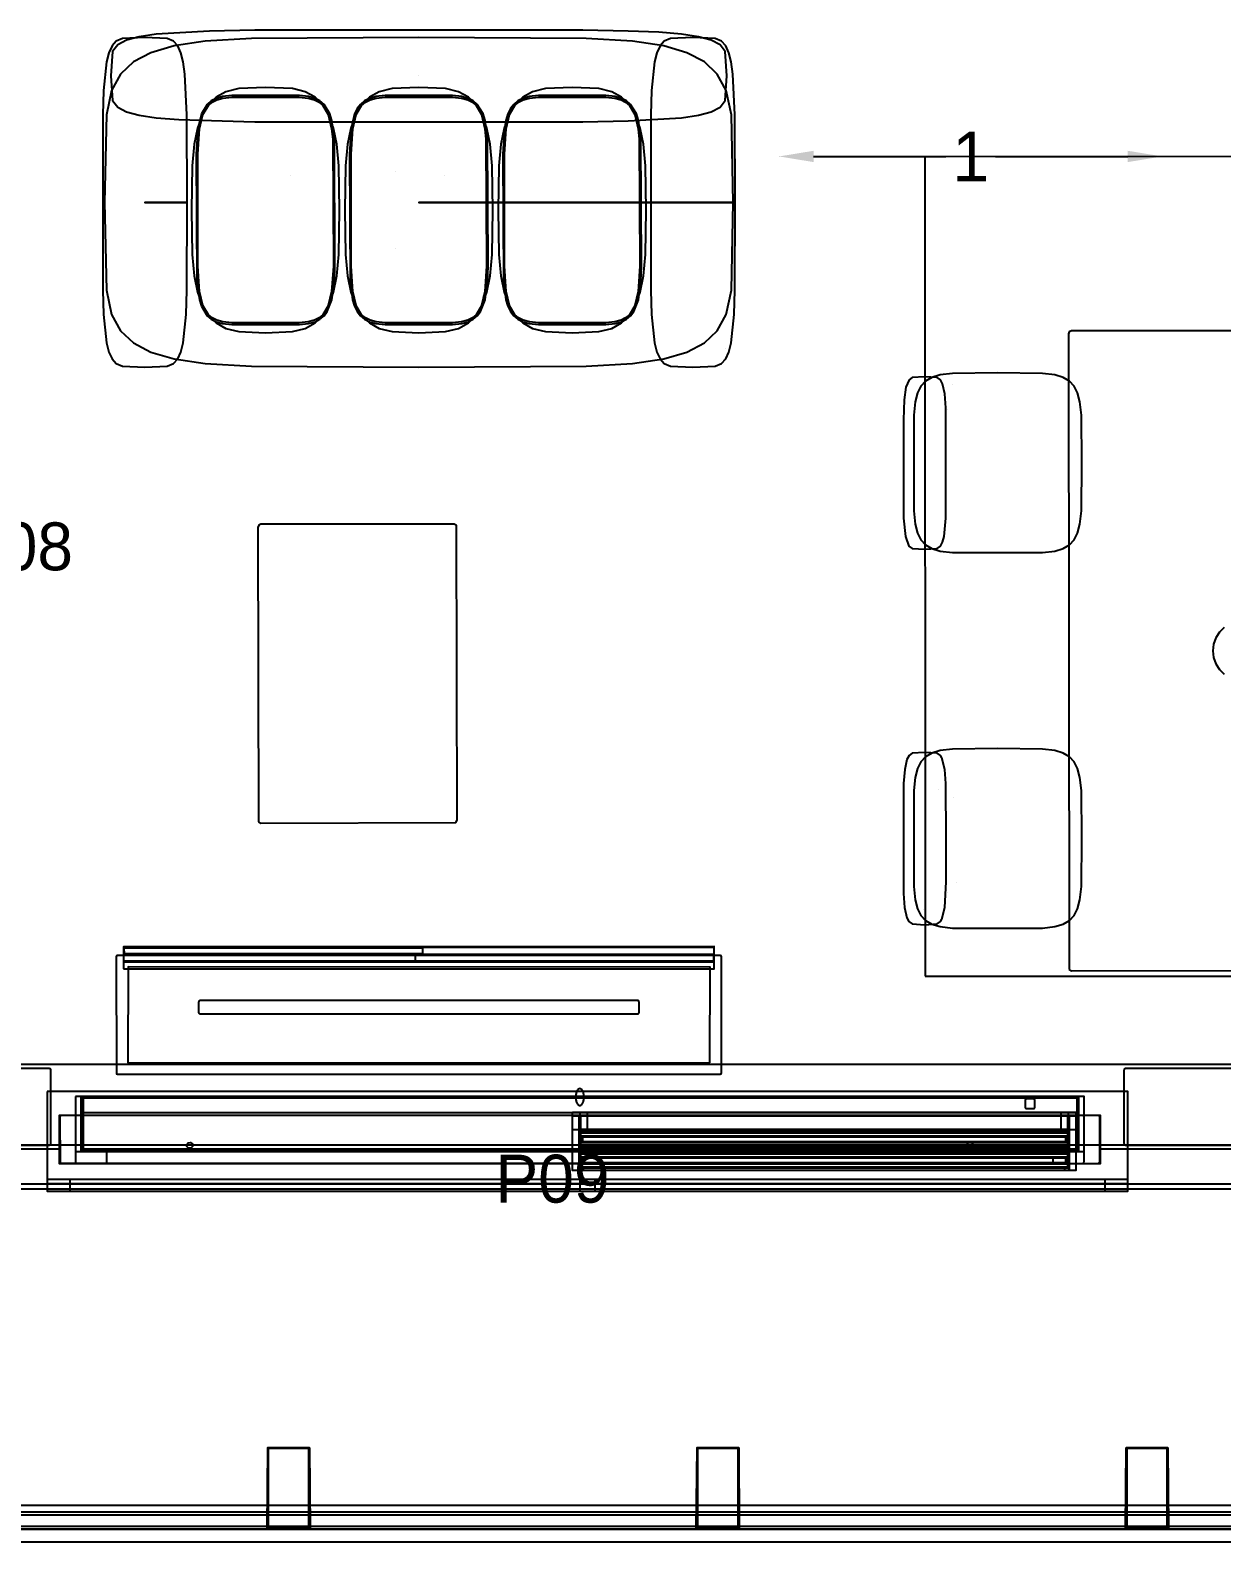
# Model space of a CAD drawing. Header units: metres. Extents: x 132.4 to 143.6, y -13.7 to 1.5.
# Drawn here: x 134.586 to 137.695, y -13.035 to -9.091 of the extents above; entities that cross this region are included whole.
import ezdxf

# ---------------------------------------------------------------- set-up
doc = ezdxf.new("R2010")
doc.units = ezdxf.units.M
for name, color, linetype in [('CORTE', 7, 'Continuous'), ('COTAS', 4, 'Continuous'), ('TEXTOS', 7, 'Continuous'), ('VISTA', 8, 'Continuous')]:
    doc.layers.add(name, color=color, linetype=linetype)
doc.dimstyles.get("Standard").update_dxf_attribs({"dimtxt": 2.5, "dimasz": 2.5, "dimexe": 1.25, "dimexo": 0.625, "dimtad": 1, "dimcen": 2.5, "dimazin": 3, "dimtfac": 1, "dimtmove": 0, "dimatfit": 3})

# ---------------------------------------------------------------- blocks, each defined once
blk = doc.blocks.new('_CLOSEDFILLED')
at = {"color": 0, "linetype": 'BYBLOCK'}
blk.add_solid([(-1, 0.164), (0, 0), (-1, -0.164)], dxfattribs=at)
blk = doc.blocks.new('*D18')
for p, q in [((136.54, -9.42), (136.54, -9.42)), ((136.63, -9.42), (136.975, -9.42)), ((137.105, -9.42), (137.45, -9.42)), ((137.54, -9.42), (137.54, -9.42))]:
    blk.add_line(p, q)
at = {"layer": 'Defpoints'}
for p in [(136.54, -9.42), (136.54, -9.42), (137.54, -9.42)]:
    blk.add_point(p, dxfattribs=at)
at = {"layer": 'COTAS', "xscale": 0.09, "yscale": 0.09, "rotation": 180}
blk.add_blockref('_CLOSEDFILLED', (136.54, -9.42), dxfattribs=at)
at = {"layer": 'COTAS', "xscale": 0.09, "yscale": 0.09}
blk.add_blockref('_CLOSEDFILLED', (137.54, -9.42), dxfattribs=at)
at = {"layer": 'COTAS', "insert": (137.04, -9.42), "char_height": 0.13, "attachment_point": 5}
blk.add_mtext('1', dxfattribs=at)

msp = doc.modelspace()

# ---------------------------------------------------------------- linework, layer by layer
at = {"layer": 'CORTE'}
for points in [[(134.3793, -12), (134.6355, -12), (134.637, -11.9995), (134.6381, -11.9992), (134.6384, -11.9989), (134.6387, -11.9987), (134.6389, -11.9984), (134.6392, -11.9981), (134.6395, -11.997), (134.64, -11.9955), (134.64, -11.918), (134.64, -11.8045), (134.6397, -11.8034), (134.6392, -11.8019), (134.639, -11.8017), (134.6387, -11.8013), (134.6384, -11.8011), (134.6381, -11.8008), (134.637, -11.8005), (134.6355, -11.8), (134.3793, -11.8)], [(137.7955, -11.8), (137.653, -11.8), (137.4445, -11.8), (137.4434, -11.8003), (137.4419, -11.8008), (137.4417, -11.801), (137.4413, -11.8013), (137.441, -11.8017), (137.441, -11.8017), (137.4408, -11.8019), (137.4403, -11.8034), (137.44, -11.8045), (137.44, -11.918), (137.44, -11.9955), (137.4405, -11.997), (137.4408, -11.9981), (137.4411, -11.9984), (137.4413, -11.9987), (137.4417, -11.999), (137.4419, -11.9992), (137.4434, -11.9997), (137.4445, -12), (137.653, -12), (137.7955, -12)]]:
    msp.add_lwpolyline(points, dxfattribs=at)
at = {"layer": 'VISTA'}
for points in [[(134.7912, -9.9307), (134.7993, -9.9483), (134.8102, -9.9605), (134.8264, -9.9676), (134.885, -9.97), (134.9436, -9.9676), (134.9598, -9.9605), (134.9707, -9.9483), (134.9788, -9.9307), (134.9849, -9.9068), (134.9926, -9.8322), (134.9944, -9.769), (134.995, -9.54), (134.885, -9.54), (134.995, -9.54), (134.9944, -9.311), (134.9895, -9.205), (134.9849, -9.1732), (134.9788, -9.1493), (134.9707, -9.1317), (134.9598, -9.1195), (134.9436, -9.1124), (134.885, -9.11), (134.8264, -9.1124), (134.8102, -9.1195), (134.7993, -9.1317), (134.7912, -9.1493), (134.7851, -9.1732), (134.7774, -9.2478), (134.7756, -9.311), (134.775, -9.54), (134.7756, -9.769), (134.7774, -9.8322), (134.7851, -9.9068), (134.7912, -9.9307)], [(134.9006, -9.9307), (134.9611, -9.9483), (135.0427, -9.9605), (135.1634, -9.9676), (135.6, -9.97), (136.0366, -9.9676), (136.1573, -9.9605), (136.2389, -9.9483), (136.2994, -9.9307), (136.345, -9.9068), (136.3786, -9.875), (136.4018, -9.8322), (136.4155, -9.769), (136.42, -9.54), (135.6, -9.54), (136.42, -9.54), (136.4155, -9.311), (136.4018, -9.2478), (136.3786, -9.205), (136.345, -9.1732), (136.2994, -9.1493), (136.2389, -9.1317), (136.1573, -9.1195), (136.0366, -9.1124), (135.6, -9.11), (135.1634, -9.1124), (135.0427, -9.1195), (134.9611, -9.1317), (134.9006, -9.1493), (134.855, -9.1732), (134.8214, -9.205), (134.7982, -9.2478), (134.7845, -9.311), (134.78, -9.54), (134.7845, -9.769), (134.7982, -9.8322), (134.8214, -9.875), (134.855, -9.9068), (134.9006, -9.9307)], [(134.9146, -9.319), (134.9739, -9.3239), (135.1721, -9.3293), (136.0279, -9.3293), (136.1461, -9.3273), (136.2854, -9.319), (136.3301, -9.3123), (136.363, -9.3035), (136.3858, -9.2916), (136.3992, -9.2739), (136.4036, -9.21), (136.3992, -9.1461), (136.3858, -9.1284), (136.363, -9.1165), (136.3301, -9.1077), (136.2854, -9.101), (136.2261, -9.0961), (136.1461, -9.0927), (136.0279, -9.0907), (135.1721, -9.0907), (135.0539, -9.0927), (134.9146, -9.101), (134.8699, -9.1077), (134.837, -9.1165), (134.8142, -9.1284), (134.8008, -9.1461), (134.7964, -9.21), (134.8008, -9.2739), (134.8142, -9.2916), (134.837, -9.3035), (134.8699, -9.3123), (134.9146, -9.319)], [(136.2212, -9.9307), (136.2293, -9.9483), (136.2402, -9.9605), (136.2564, -9.9676), (136.315, -9.97), (136.3736, -9.9676), (136.3898, -9.9605), (136.4007, -9.9483), (136.4088, -9.9307), (136.4149, -9.9068), (136.4226, -9.8322), (136.4244, -9.769), (136.425, -9.54), (136.315, -9.54), (136.425, -9.54), (136.4244, -9.311), (136.4194, -9.205), (136.4149, -9.1732), (136.4088, -9.1493), (136.4007, -9.1317), (136.3898, -9.1195), (136.3736, -9.1124), (136.315, -9.11), (136.2564, -9.1124), (136.2402, -9.1195), (136.2293, -9.1317), (136.2212, -9.1493), (136.2151, -9.1732), (136.2074, -9.2478), (136.2056, -9.311), (136.205, -9.54), (136.2056, -9.769), (136.2074, -9.8322), (136.2151, -9.9068), (136.2212, -9.9307)], [(135.6, -9.21), (135.6, -9.21), (135.6, -9.21), (135.6, -9.21)], [(135.0506, -9.8342), (135.0709, -9.8544), (135.0964, -9.8687), (135.1301, -9.8772), (135.2, -9.88), (135.2699, -9.8772), (135.3036, -9.8687), (135.3291, -9.8544), (135.3494, -9.8342), (135.3654, -9.8076), (135.3776, -9.7741), (135.3862, -9.7317), (135.3913, -9.6759), (135.393, -9.56), (135.3913, -9.4441), (135.3862, -9.3882), (135.3776, -9.3459), (135.3654, -9.3124), (135.3494, -9.2858), (135.3291, -9.2656), (135.3036, -9.2513), (135.2699, -9.2428), (135.2, -9.24), (135.1301, -9.2428), (135.0964, -9.2513), (135.0709, -9.2656), (135.0506, -9.2858), (135.0346, -9.3124), (135.0224, -9.3459), (135.0138, -9.3882), (135.0087, -9.4441), (135.007, -9.56), (135.0087, -9.6759), (135.0138, -9.7317), (135.0224, -9.7741), (135.0346, -9.8076), (135.0506, -9.8342)], [(135.0205, -9.7456), (135.0272, -9.794), (135.0324, -9.8109), (135.0475, -9.8359), (135.058, -9.8448), (135.071, -9.8515), (135.0878, -9.8562), (135.1119, -9.8589), (135.2881, -9.8589), (135.3122, -9.8562), (135.329, -9.8515), (135.342, -9.8448), (135.3525, -9.8359), (135.3609, -9.8247), (135.3728, -9.794), (135.3795, -9.7456), (135.3811, -9.7059), (135.3795, -9.3744), (135.3728, -9.326), (135.3676, -9.3091), (135.3525, -9.2841), (135.342, -9.2752), (135.329, -9.2685), (135.3122, -9.2638), (135.2881, -9.2611), (135.1119, -9.2611), (135.0878, -9.2638), (135.071, -9.2685), (135.058, -9.2752), (135.0475, -9.2841), (135.0324, -9.3091), (135.0232, -9.3471), (135.0188, -9.414), (135.0205, -9.7456)], [(135.0886, -9.8518), (135.0725, -9.8474), (135.0604, -9.8412), (135.0507, -9.8329), (135.0365, -9.8093), (135.0276, -9.7723), (135.0232, -9.7059), (135.0232, -9.4141), (135.0276, -9.3477), (135.0365, -9.3107), (135.0507, -9.2871), (135.0604, -9.2788), (135.0725, -9.2726), (135.0886, -9.2682), (135.1121, -9.2655), (135.2879, -9.2655), (135.3114, -9.2682), (135.3275, -9.2726), (135.3396, -9.2788), (135.3493, -9.2871), (135.3635, -9.3107), (135.3724, -9.3477), (135.3751, -9.3747), (135.3768, -9.7059), (135.3724, -9.7723), (135.3635, -9.8093), (135.3493, -9.8329), (135.3396, -9.8412), (135.3275, -9.8474), (135.3114, -9.8518), (135.2879, -9.8545), (135.1121, -9.8545), (135.0886, -9.8518)], [(135.4506, -9.8342), (135.4709, -9.8544), (135.4964, -9.8687), (135.5301, -9.8772), (135.6, -9.88), (135.6699, -9.8772), (135.7036, -9.8687), (135.7291, -9.8544), (135.7494, -9.8342), (135.7654, -9.8076), (135.7776, -9.7741), (135.7862, -9.7317), (135.7913, -9.6759), (135.793, -9.56), (135.7913, -9.4441), (135.7862, -9.3882), (135.7776, -9.3459), (135.7654, -9.3124), (135.7494, -9.2858), (135.7291, -9.2656), (135.7036, -9.2513), (135.6699, -9.2428), (135.6, -9.24), (135.5301, -9.2428), (135.4964, -9.2513), (135.4709, -9.2656), (135.4506, -9.2858), (135.4346, -9.3124), (135.4224, -9.3459), (135.4138, -9.3882), (135.4087, -9.4441), (135.407, -9.56), (135.4087, -9.6759), (135.4138, -9.7317), (135.4224, -9.7741), (135.4346, -9.8076), (135.4506, -9.8342)], [(135.4205, -9.7456), (135.4272, -9.794), (135.4324, -9.8109), (135.4391, -9.8247), (135.4475, -9.8359), (135.458, -9.8448), (135.471, -9.8515), (135.4878, -9.8562), (135.5119, -9.8589), (135.6881, -9.8589), (135.7122, -9.8562), (135.729, -9.8515), (135.742, -9.8448), (135.7525, -9.8359), (135.7609, -9.8247), (135.7728, -9.794), (135.7795, -9.7456), (135.7812, -9.7059), (135.7795, -9.3744), (135.7728, -9.326), (135.7676, -9.3091), (135.7525, -9.2841), (135.742, -9.2752), (135.729, -9.2685), (135.7122, -9.2638), (135.6881, -9.2611), (135.5119, -9.2611), (135.4878, -9.2638), (135.471, -9.2685), (135.458, -9.2752), (135.4475, -9.2841), (135.4391, -9.2953), (135.4324, -9.3091), (135.4232, -9.3471), (135.4188, -9.414), (135.4205, -9.7456)], [(135.4886, -9.8518), (135.4725, -9.8474), (135.4604, -9.8412), (135.4507, -9.8329), (135.4365, -9.8093), (135.4276, -9.7723), (135.4232, -9.7059), (135.4232, -9.4141), (135.4276, -9.3477), (135.4365, -9.3107), (135.4507, -9.2871), (135.4604, -9.2788), (135.4725, -9.2726), (135.4886, -9.2682), (135.5121, -9.2655), (135.6879, -9.2655), (135.7114, -9.2682), (135.7275, -9.2726), (135.7396, -9.2788), (135.7493, -9.2871), (135.7635, -9.3107), (135.7724, -9.3477), (135.7751, -9.3747), (135.7768, -9.7059), (135.7724, -9.7723), (135.7635, -9.8093), (135.7493, -9.8329), (135.7396, -9.8412), (135.7275, -9.8474), (135.7114, -9.8518), (135.6879, -9.8545), (135.5121, -9.8545), (135.4886, -9.8518)], [(135.8506, -9.8342), (135.8709, -9.8544), (135.8964, -9.8687), (135.9301, -9.8772), (136, -9.88), (136.0699, -9.8772), (136.1036, -9.8687), (136.1291, -9.8544), (136.1494, -9.8342), (136.1654, -9.8076), (136.1776, -9.7741), (136.1862, -9.7317), (136.1913, -9.6759), (136.193, -9.56), (136.1913, -9.4441), (136.1862, -9.3882), (136.1776, -9.3459), (136.1654, -9.3124), (136.1494, -9.2858), (136.1291, -9.2656), (136.1036, -9.2513), (136.0699, -9.2428), (136, -9.24), (135.9301, -9.2428), (135.8964, -9.2513), (135.8709, -9.2656), (135.8506, -9.2858), (135.8346, -9.3124), (135.8224, -9.3459), (135.8138, -9.3882), (135.8087, -9.4441), (135.807, -9.56), (135.8087, -9.6759), (135.8138, -9.7317), (135.8224, -9.7741), (135.8346, -9.8076), (135.8506, -9.8342)], [(135.8205, -9.7456), (135.8272, -9.794), (135.8324, -9.8109), (135.8391, -9.8247), (135.8475, -9.8359), (135.858, -9.8448), (135.871, -9.8515), (135.8878, -9.8562), (135.9119, -9.8589), (136.0881, -9.8589), (136.1122, -9.8562), (136.129, -9.8515), (136.142, -9.8448), (136.1525, -9.8359), (136.1609, -9.8247), (136.1728, -9.794), (136.1795, -9.7456), (136.1812, -9.7059), (136.1795, -9.3744), (136.1728, -9.326), (136.1676, -9.3091), (136.1525, -9.2841), (136.142, -9.2752), (136.129, -9.2685), (136.1122, -9.2638), (136.0881, -9.2611), (135.9119, -9.2611), (135.8878, -9.2638), (135.871, -9.2685), (135.858, -9.2752), (135.8475, -9.2841), (135.8391, -9.2953), (135.8324, -9.3091), (135.8272, -9.326), (135.8232, -9.3471), (135.8188, -9.414), (135.8205, -9.7456)], [(135.8886, -9.8518), (135.8725, -9.8474), (135.8604, -9.8412), (135.8507, -9.8329), (135.8365, -9.8093), (135.8276, -9.7723), (135.8232, -9.7059), (135.8232, -9.4141), (135.8276, -9.3477), (135.8365, -9.3107), (135.8507, -9.2871), (135.8604, -9.2788), (135.8725, -9.2726), (135.8886, -9.2682), (135.9121, -9.2655), (136.0879, -9.2655), (136.1114, -9.2682), (136.1275, -9.2726), (136.1396, -9.2788), (136.1493, -9.2871), (136.1635, -9.3107), (136.1724, -9.3477), (136.1751, -9.3747), (136.1768, -9.7059), (136.1724, -9.7723), (136.1635, -9.8093), (136.1493, -9.8329), (136.1396, -9.8412), (136.1275, -9.8474), (136.1114, -9.8518), (136.0879, -9.8545), (135.9121, -9.8545), (135.8886, -9.8518)], [(135.0464, -9.292), (135.0464, -9.292), (135.0464, -9.292), (135.0464, -9.292)], [(135.4363, -9.3024), (135.4363, -9.3024), (135.4363, -9.3024), (135.4363, -9.3024)], [(135.4464, -9.292), (135.4464, -9.292), (135.4464, -9.292), (135.4464, -9.292)], [(135.8363, -9.3024), (135.8363, -9.3024), (135.8363, -9.3024), (135.8363, -9.3024)], [(135.8258, -9.3366), (135.8258, -9.3366), (135.8258, -9.3366), (135.8258, -9.3366)], [(136.9212, -11.5595), (139.3795, -11.5588), (139.3788, -9.4205), (136.9205, -9.4212), (136.9212, -11.5595)], [(135.5393, -9.4593), (135.5393, -9.4593), (135.5393, -9.4593), (135.5393, -9.4593)], [(135.2662, -9.4709), (135.2662, -9.4709), (135.2662, -9.4709), (135.2662, -9.4709)], [(135.6662, -9.4709), (135.6662, -9.4709), (135.6662, -9.4709), (135.6662, -9.4709)], [(136.315, -9.54), (136.315, -9.54), (136.315, -9.54), (136.315, -9.54)], [(135.5393, -9.6607), (135.5393, -9.6607), (135.5393, -9.6607), (135.5393, -9.6607)], [(135.7648, -9.7819), (135.7648, -9.7819), (135.7648, -9.7819), (135.7648, -9.7819)], [(135.4363, -9.8176), (135.4363, -9.8176), (135.4363, -9.8176), (135.4363, -9.8176)], [(135.8311, -9.7874), (135.8311, -9.7874), (135.8311, -9.7874), (135.8311, -9.7874)], [(135.8363, -9.8176), (135.8363, -9.8176), (135.8363, -9.8176), (135.8363, -9.8176)], [(135.3146, -9.857), (135.3146, -9.857), (135.3146, -9.857), (135.3146, -9.857)], [(135.8451, -9.829), (135.8451, -9.829), (135.8451, -9.829), (135.8451, -9.829)], [(136.1146, -9.857), (136.1146, -9.857), (136.1146, -9.857), (136.1146, -9.857)], [(137.2965, -11.5416), (137.303, -11.545), (138.2016, -11.5435), (138.205, -11.537), (138.2035, -9.8784), (138.197, -9.875), (137.303, -9.875), (137.2973, -9.8773), (137.295, -9.883), (137.2965, -11.5416)], [(136.4005, -9.9207), (136.4005, -9.9207), (136.4005, -9.9207), (136.4005, -9.9207)], [(136.3945, -9.9506), (136.3945, -9.9506), (136.3945, -9.9506), (136.3945, -9.9506)], [(136.8696, -10.4121), (136.8785, -10.4368), (136.8876, -10.4429), (136.9202, -10.445), (136.9525, -10.4429), (136.961, -10.4368), (136.9667, -10.4265), (136.9707, -10.4121), (136.9748, -10.3637), (136.9748, -10.0763), (136.9726, -10.0397), (136.9667, -10.0135), (136.9615, -10.0032), (136.9525, -9.9971), (136.9198, -9.995), (136.8875, -9.9971), (136.879, -10.0032), (136.8704, -10.0224), (136.8663, -10.0553), (136.8644, -10.1074), (136.865, -10.3637), (136.8696, -10.4121)], [(136.9224, -10.4335), (136.9386, -10.4431), (136.9605, -10.4498), (136.9929, -10.4537), (137.2271, -10.4537), (137.2595, -10.4498), (137.2814, -10.4431), (137.2976, -10.4335), (137.3099, -10.4204), (137.3189, -10.4031), (137.3251, -10.3797), (137.3288, -10.3451), (137.33, -10.22), (137.3288, -10.0949), (137.3251, -10.0603), (137.3189, -10.0369), (137.3099, -10.0196), (137.2976, -10.0065), (137.2814, -9.9969), (137.2595, -9.9902), (137.2271, -9.9863), (137.11, -9.985), (136.9929, -9.9863), (136.9605, -9.9902), (136.9386, -9.9969), (136.9224, -10.0065), (136.9101, -10.0196), (136.9011, -10.0369), (136.8949, -10.0603), (136.8912, -10.0949), (136.8912, -10.3451), (136.8949, -10.3797), (136.9011, -10.4031), (136.9101, -10.4204), (136.9224, -10.4335)], [(136.9926, -10.0159), (136.9926, -10.0159), (136.9926, -10.0159), (136.9926, -10.0159)], [(136.9786, -10.0797), (136.9786, -10.0797), (136.9786, -10.0797), (136.9786, -10.0797)], [(135.1815, -11.1566), (135.188, -11.16), (135.6966, -11.1585), (135.7, -11.152), (135.6985, -10.3834), (135.692, -10.38), (135.188, -10.38), (135.1823, -10.3823), (135.18, -10.388), (135.1815, -11.1566)], [(137.2431, -10.4513), (137.2431, -10.4513), (137.2431, -10.4513), (137.2431, -10.4513)], [(136.9224, -11.4135), (136.9386, -11.4231), (136.9605, -11.4298), (136.9929, -11.4337), (137.2271, -11.4337), (137.2595, -11.4298), (137.2814, -11.4231), (137.2976, -11.4135), (137.3099, -11.4004), (137.3189, -11.3831), (137.3251, -11.3597), (137.3288, -11.3251), (137.33, -11.2), (137.3288, -11.0749), (137.3251, -11.0403), (137.3189, -11.0169), (137.3099, -10.9996), (137.2976, -10.9865), (137.2814, -10.9769), (137.2595, -10.9702), (137.2271, -10.9663), (137.11, -10.965), (136.9929, -10.9663), (136.9605, -10.9702), (136.9386, -10.9769), (136.9224, -10.9865), (136.9101, -10.9996), (136.9011, -11.0169), (136.8949, -11.0403), (136.8912, -11.0749), (136.8912, -11.3251), (136.8949, -11.3597), (136.9011, -11.3831), (136.9101, -11.4004), (136.9224, -11.4135)], [(136.865, -11.3437), (136.8676, -11.3803), (136.8732, -11.4065), (136.8785, -11.4168), (136.8876, -11.4229), (136.9202, -11.425), (136.9525, -11.4229), (136.961, -11.4168), (136.9649, -11.4105), (136.9725, -11.3803), (136.9757, -11.3126), (136.9758, -11.2), (136.9748, -11.0563), (136.9726, -11.0197), (136.9649, -10.9895), (136.9615, -10.9832), (136.9525, -10.9771), (136.9198, -10.975), (136.8875, -10.9771), (136.879, -10.9832), (136.8731, -10.9935), (136.8677, -11.0197), (136.865, -11.0563), (136.865, -11.3437)], [(136.9568, -11.0724), (136.9568, -11.0724), (136.9568, -11.0724), (136.9568, -11.0724)], [(136.9963, -11.0933), (136.9963, -11.0933), (136.9963, -11.0933), (136.9963, -11.0933)], [(137.0022, -11.3151), (137.0022, -11.3151), (137.0022, -11.3151), (137.0022, -11.3151)], [(136.9786, -11.3403), (136.9786, -11.3403), (136.9786, -11.3403), (136.9786, -11.3403)], [(136.9178, -11.3858), (136.9178, -11.3858), (136.9178, -11.3858), (136.9178, -11.3858)], [(137.2431, -11.4313), (137.2431, -11.4313), (137.2431, -11.4313), (137.2431, -11.4313)], [(134.8135, -11.815), (136.3865, -11.815), (136.389, -11.814), (136.39, -11.8115), (136.39, -11.5085), (136.389, -11.506), (136.3865, -11.505), (134.8135, -11.505), (134.811, -11.506), (134.81, -11.5085), (134.8106, -11.8135), (134.8135, -11.815)], [(134.8113, -11.5063), (134.8117, -11.506), (134.8117, -11.5067), (134.8113, -11.5063)], [(134.8292, -11.484), (136.3709, -11.4838), (136.3708, -11.482), (134.8292, -11.4821), (134.8292, -11.484)], [(134.8292, -11.484), (136.3709, -11.4838), (136.3708, -11.482), (134.8292, -11.4821), (134.8292, -11.484)], [(134.8292, -11.504), (136.3709, -11.5038), (136.3708, -11.502), (134.8292, -11.5021), (134.8292, -11.504)], [(134.8292, -11.504), (136.3709, -11.5038), (136.3708, -11.502), (134.8292, -11.5021), (134.8292, -11.504)], [(134.8294, -11.54), (136.371, -11.5396), (136.3706, -11.482), (134.8294, -11.4824), (134.8294, -11.54)], [(134.8294, -11.54), (136.371, -11.5396), (136.3706, -11.482), (134.8294, -11.4824), (134.8294, -11.54)], [(135.608, -11.5), (135.61, -11.498), (135.61, -11.488), (135.608, -11.486), (134.832, -11.486), (134.83, -11.488), (134.8306, -11.4994), (135.608, -11.5)], [(136.368, -11.519), (136.37, -11.517), (136.37, -11.507), (136.368, -11.505), (135.592, -11.505), (135.59, -11.507), (135.5906, -11.5184), (136.368, -11.519)], [(136.389, -11.5067), (136.3883, -11.5067), (136.3883, -11.506), (136.389, -11.5067)], [(134.8292, -11.522), (136.3709, -11.5218), (136.3708, -11.52), (134.8292, -11.5201), (134.8292, -11.522)], [(134.8292, -11.522), (136.3709, -11.5218), (136.3708, -11.52), (134.8292, -11.5201), (134.8292, -11.522)], [(136.359, -11.785), (136.36, -11.536), (134.841, -11.535), (134.8403, -11.7847), (136.359, -11.785)], [(135.0262, -11.624), (135.0258, -11.6244), (135.0256, -11.6251), (135.025, -11.627), (135.025, -11.6343), (135.025, -11.653), (135.0252, -11.6537), (135.0258, -11.6556), (135.026, -11.6558), (135.0263, -11.6562), (135.0265, -11.6563), (135.0269, -11.6567), (135.0276, -11.6569), (135.0295, -11.6575), (135.3508, -11.6575), (136.1705, -11.6575), (136.1712, -11.6573), (136.1731, -11.6567), (136.1733, -11.6565), (136.1737, -11.6562), (136.174, -11.6558), (136.1742, -11.6556), (136.1748, -11.6537), (136.175, -11.653), (136.175, -11.6343), (136.175, -11.627), (136.1744, -11.6251), (136.1742, -11.6244), (136.1738, -11.624), (136.1737, -11.6238), (136.1733, -11.6235), (136.1731, -11.6233), (136.1712, -11.6227), (136.1705, -11.6225), (135.3508, -11.6225), (135.0295, -11.6225), (135.0276, -11.6231), (135.0269, -11.6233), (135.0265, -11.6237), (135.0263, -11.6238), (135.0262, -11.624)], [(134.8117, -11.8133), (134.8117, -11.814), (134.811, -11.8133), (134.8117, -11.8133)], [(136.3887, -11.8137), (136.3883, -11.814), (136.3883, -11.8133), (136.3887, -11.8137)], [(134.63, -11.86), (134.63, -12.1), (137.45, -12.1), (137.45, -11.86), (134.63, -11.86)], [(136.031, -11.8745), (136.0308, -11.8718), (136.0307, -11.8696), (136.0303, -11.8671), (136.0299, -11.865), (136.0292, -11.8627), (136.0286, -11.8608), (136.0276, -11.8589), (136.0269, -11.8573), (136.0257, -11.8559), (136.0248, -11.8547), (136.0235, -11.8538), (136.0224, -11.8531), (136.0211, -11.8527), (136.02, -11.8525), (136.0187, -11.8528), (136.0176, -11.8531), (136.0163, -11.8539), (136.0152, -11.8547), (136.0141, -11.8561), (136.0131, -11.8573), (136.0122, -11.8592), (136.0114, -11.8608), (136.0107, -11.8631), (136.0101, -11.865), (136.0096, -11.8675), (136.0093, -11.8696), (136.0091, -11.8723), (136.009, -11.8745), (136.0092, -11.8772), (136.0093, -11.8794), (136.0097, -11.8819), (136.0101, -11.884), (136.0108, -11.8863), (136.0114, -11.8882), (136.0124, -11.8901), (136.0131, -11.8917), (136.0143, -11.8931), (136.0152, -11.8943), (136.0165, -11.8952), (136.0176, -11.8959), (136.0189, -11.8963), (136.02, -11.8965), (136.0213, -11.8962), (136.0224, -11.8959), (136.0237, -11.8951), (136.0248, -11.8943), (136.0259, -11.8929), (136.0269, -11.8917), (136.0278, -11.8898), (136.0286, -11.8882), (136.0293, -11.8859), (136.0299, -11.884), (136.0304, -11.8815), (136.0307, -11.8794), (136.0309, -11.8767), (136.031, -11.8745)], [(137.378, -11.9215), (137.378, -12.0485), (134.662, -12.0485), (134.662, -11.9215), (134.719, -11.9215), (134.719, -11.8725), (137.321, -11.8725), (137.321, -11.9215), (137.378, -11.9215)], [(134.704, -11.8735), (134.704, -12.0165), (134.719, -12.0165), (134.719, -11.8735), (134.704, -11.8735)], [(134.719, -12.0165), (134.722, -12.0165), (134.722, -11.8735), (134.719, -11.8735), (134.719, -12.0165)], [(134.719, -11.8795), (134.719, -12.0105), (134.725, -12.0105), (134.725, -11.8795), (134.719, -11.8795)], [(134.722, -11.8765), (137.318, -11.8765), (137.318, -11.8735), (134.722, -11.8735), (134.722, -11.8765)], [(134.722, -11.9145), (137.318, -11.9145), (137.318, -11.8765), (134.722, -11.8765), (134.722, -11.9145)], [(137.1834, -11.8804), (137.1825, -11.8825), (137.1825, -11.9015), (137.1834, -11.9036), (137.1855, -11.9045), (137.2045, -11.9045), (137.2066, -11.9036), (137.2075, -11.9015), (137.2075, -11.8825), (137.2066, -11.8804), (137.2045, -11.8795), (137.1855, -11.8795), (137.1834, -11.8804)], [(137.318, -12.0165), (137.321, -12.0165), (137.321, -11.8735), (137.318, -11.8735), (137.318, -12.0165)], [(137.321, -11.8735), (137.321, -12.0165), (137.336, -12.0165), (137.336, -11.8735), (137.321, -11.8735)], [(137.373, -12.0475), (137.3758, -12.0463), (137.377, -12.0435), (137.377, -11.9265), (137.3758, -11.9237), (137.373, -11.9225), (134.667, -11.9225), (134.6642, -11.9237), (134.663, -11.9265), (134.6642, -12.0463), (137.373, -12.0475)], [(134.6652, -11.924), (134.6645, -11.9247), (134.6647, -11.9242), (134.6652, -11.924)], [(134.705, -11.9239), (134.7047, -11.9242), (134.7044, -11.9253), (134.704, -11.9265), (134.704, -11.9845), (134.704, -12.0435), (134.7044, -12.0446), (134.7047, -12.0458), (134.705, -12.0461), (134.7052, -12.0463), (134.7054, -12.0465), (134.7057, -12.0468), (134.7068, -12.0471), (134.708, -12.0475), (134.7447, -12.0475), (134.782, -12.0475), (134.7831, -12.0471), (134.7843, -12.0468), (134.7846, -12.0465), (134.7848, -12.0463), (134.785, -12.0461), (134.7853, -12.0458), (134.7856, -12.0446), (134.786, -12.0435), (134.786, -12.0135), (134.722, -12.0135), (134.722, -11.9225), (134.708, -11.9225), (134.7068, -11.9229), (134.7057, -11.9232), (134.7054, -11.9235), (134.7052, -11.9237), (134.705, -11.9239)], [(136.0006, -11.9151), (136, -11.9165), (136, -11.9575), (136.0006, -11.9589), (136.002, -11.9595), (136.038, -11.9595), (136.0394, -11.9589), (136.04, -11.9575), (136.04, -11.9165), (136.0394, -11.9151), (136.038, -11.9145), (136.002, -11.9145), (136.0006, -11.9151)], [(136, -11.9245), (136, -12.0105), (136.018, -12.0105), (136.018, -11.9245), (136, -11.9245)], [(137.293, -11.9595), (137.295, -11.9575), (137.295, -11.9165), (137.293, -11.9145), (136.022, -11.9145), (136.02, -11.9165), (136.02, -11.9575), (136.022, -11.9595), (137.293, -11.9595)], [(136.02, -11.9785), (137.295, -11.9785), (137.295, -11.9245), (136.02, -11.9245), (136.02, -11.9785)], [(136.0219, -12.0045), (137.2931, -12.0045), (137.2931, -11.9245), (136.0219, -11.9245), (136.0219, -12.0045)], [(137.254, -12.0435), (137.2544, -12.0446), (137.2547, -12.0458), (137.255, -12.0461), (137.2552, -12.0463), (137.2554, -12.0465), (137.2951, -12.0465), (137.2951, -12.0475), (137.332, -12.0475), (137.3331, -12.0471), (137.3343, -12.0468), (137.3346, -12.0465), (137.3348, -12.0463), (137.335, -12.0461), (137.3353, -12.0458), (137.3356, -12.0446), (137.336, -12.0435), (137.336, -11.9845), (137.336, -11.9265), (137.3356, -11.9253), (137.3353, -11.9242), (137.335, -11.9239), (137.3348, -11.9237), (137.3346, -11.9235), (137.3343, -11.9232), (137.3331, -11.9229), (137.332, -11.9225), (137.318, -11.9225), (137.318, -12.0135), (137.254, -12.0135), (137.254, -12.0205), (137.297, -12.0205), (137.297, -12.0335), (137.254, -12.0335), (137.254, -12.0435)], [(137.2756, -11.9151), (137.275, -11.9165), (137.275, -11.9575), (137.2756, -11.9589), (137.277, -11.9595), (137.313, -11.9595), (137.3144, -11.9589), (137.315, -11.9575), (137.315, -11.9165), (137.3144, -11.9151), (137.313, -11.9145), (137.277, -11.9145), (137.2756, -11.9151)], [(137.297, -11.9245), (137.297, -12.0105), (137.315, -12.0105), (137.315, -11.9245), (137.297, -11.9245)], [(137.3755, -11.924), (137.3755, -11.9247), (137.3753, -11.9242), (137.3755, -11.924)], [(136.018, -11.9655), (137.297, -11.9655), (137.297, -11.9595), (136.018, -11.9595), (136.018, -11.9655)], [(136.018, -11.9595), (136.018, -11.9655), (136.03, -11.9655), (136.03, -11.9595), (136.018, -11.9595)], [(136.02, -11.9675), (137.295, -11.9675), (137.295, -11.9655), (136.02, -11.9655), (136.02, -11.9675)], [(136.02, -11.9655), (136.02, -11.9675), (136.03, -11.9675), (136.03, -11.9655), (136.02, -11.9655)], [(137.295, -11.9765), (137.295, -11.972), (137.295, -11.9675), (136.6525, -11.9675), (136.02, -11.9675), (136.02, -11.972), (136.02, -11.9765), (136.6625, -11.9765), (137.295, -11.9765)], [(136.02, -11.9785), (137.295, -11.9785), (137.295, -11.9765), (136.02, -11.9765), (136.02, -11.9785)], [(136.02, -11.9765), (136.02, -11.9785), (136.03, -11.9785), (136.03, -11.9765), (136.02, -11.9765)], [(136.0219, -11.9935), (137.2931, -11.9935), (137.2931, -11.9765), (136.0219, -11.9765), (136.0219, -11.9935)], [(136.0219, -11.9765), (136.0219, -11.9935), (136.0279, -11.9935), (136.0279, -11.9765), (136.0219, -11.9765)], [(137.285, -11.9595), (137.285, -11.9655), (137.297, -11.9655), (137.297, -11.9595), (137.285, -11.9595)], [(137.285, -11.9655), (137.285, -11.9675), (137.295, -11.9675), (137.295, -11.9655), (137.285, -11.9655)], [(137.285, -11.9765), (137.285, -11.9785), (137.295, -11.9785), (137.295, -11.9765), (137.285, -11.9765)], [(137.2871, -11.9765), (137.2871, -11.9935), (137.2931, -11.9935), (137.2931, -11.9765), (137.2871, -11.9765)], [(141.9955, -13), (142, -12.9955), (142, -12.0045), (141.9955, -12), (133.0045, -12), (133, -12.0045), (133, -12.9955), (133.0019, -12.9992), (141.9955, -13)], [(134.722, -12.0135), (137.318, -12.0135), (137.318, -12.0105), (134.722, -12.0105), (134.722, -12.0135)], [(134.722, -12.0165), (137.318, -12.0165), (137.318, -12.0135), (134.722, -12.0135), (134.722, -12.0165)], [(134.9946, -12.0037), (134.9943, -11.9984), (134.998, -11.9936), (135.0041, -11.9928), (135.0089, -11.9965), (135.0094, -12.0037), (135.0051, -12.0082), (134.9988, -12.0082), (134.9946, -12.0037)], [(136, -12.0135), (136, -12.0655), (136.018, -12.0655), (136.018, -12.0135), (136, -12.0135)], [(136.018, -12.0105), (137.297, -12.0105), (137.297, -12.0045), (136.018, -12.0045), (136.018, -12.0105)], [(136.018, -12.0045), (136.018, -12.0105), (136.03, -12.0105), (136.03, -12.0045), (136.018, -12.0045)], [(136.018, -12.0105), (136.018, -12.0145), (136.03, -12.0145), (136.03, -12.0105), (136.018, -12.0105)], [(136.018, -12.0205), (137.297, -12.0205), (137.297, -12.0145), (136.018, -12.0145), (136.018, -12.0205)], [(136.018, -12.0145), (136.018, -12.0205), (136.03, -12.0205), (136.03, -12.0145), (136.018, -12.0145)], [(136.02, -12.0335), (137.295, -12.0335), (137.295, -12.0135), (136.02, -12.0135), (136.02, -12.0335)], [(136.02, -12.0225), (137.295, -12.0225), (137.295, -12.0205), (136.02, -12.0205), (136.02, -12.0225)], [(136.02, -12.0205), (136.02, -12.0225), (136.03, -12.0225), (136.03, -12.0205), (136.02, -12.0205)], [(137.295, -12.0315), (137.295, -12.027), (137.295, -12.0225), (136.6525, -12.0225), (136.02, -12.0225), (136.02, -12.027), (136.02, -12.0315), (136.6625, -12.0315), (137.295, -12.0315)], [(136.0219, -11.9935), (137.2931, -11.9935), (137.2931, -11.9915), (136.0219, -11.9915), (136.0219, -11.9935)], [(136.0219, -11.9915), (136.0219, -11.9935), (136.0319, -11.9935), (136.0319, -11.9915), (136.0219, -11.9915)], [(137.2931, -12.0025), (137.2931, -11.998), (137.2931, -11.9935), (136.6525, -11.9935), (136.0219, -11.9935), (136.0219, -11.998), (136.0219, -12.0025), (136.6625, -12.0025), (137.2931, -12.0025)], [(136.0219, -12.0045), (137.2931, -12.0045), (137.2931, -12.0025), (136.0219, -12.0025), (136.0219, -12.0045)], [(136.0219, -12.0025), (136.0219, -12.0045), (136.0319, -12.0045), (136.0319, -12.0025), (136.0219, -12.0025)], [(136.0219, -12.0595), (137.2931, -12.0595), (137.2931, -12.0135), (136.0219, -12.0135), (136.0219, -12.0595)], [(137.0411, -12.0082), (137.0349, -12.0082), (137.0306, -12.0037), (137.0303, -11.9984), (137.034, -11.9936), (137.0401, -11.9928), (137.0449, -11.9965), (137.0455, -12.0035), (137.0411, -12.0082)], [(137.073, -12.004), (137.073, -12.004), (137.073, -12.004), (137.073, -12.004)], [(137.2831, -11.9915), (137.2831, -11.9935), (137.2931, -11.9935), (137.2931, -11.9915), (137.2831, -11.9915)], [(137.2831, -12.0025), (137.2831, -12.0045), (137.2931, -12.0045), (137.2931, -12.0025), (137.2831, -12.0025)], [(137.285, -12.0045), (137.285, -12.0105), (137.297, -12.0105), (137.297, -12.0045), (137.285, -12.0045)], [(137.285, -12.0145), (137.285, -12.0205), (137.297, -12.0205), (137.297, -12.0145), (137.285, -12.0145)], [(137.285, -12.0205), (137.285, -12.0225), (137.295, -12.0225), (137.295, -12.0205), (137.285, -12.0205)], [(137.297, -12.0135), (137.297, -12.0655), (137.315, -12.0655), (137.315, -12.0135), (137.297, -12.0135)], [(134.6645, -12.046), (134.6645, -12.0453), (134.6647, -12.0458), (134.6645, -12.046)], [(136.018, -12.0655), (137.297, -12.0655), (137.297, -12.0595), (136.018, -12.0595), (136.018, -12.0655)], [(136.018, -12.0595), (136.018, -12.0655), (136.03, -12.0655), (136.03, -12.0595), (136.018, -12.0595)], [(136.02, -12.0335), (137.295, -12.0335), (137.295, -12.0315), (136.02, -12.0315), (136.02, -12.0335)], [(136.02, -12.0315), (136.02, -12.0335), (136.03, -12.0335), (136.03, -12.0315), (136.02, -12.0315)], [(136.0219, -12.0485), (137.2931, -12.0485), (137.2931, -12.0315), (136.0219, -12.0315), (136.0219, -12.0485)], [(136.0219, -12.0315), (136.0219, -12.0485), (136.0279, -12.0485), (136.0279, -12.0315), (136.0219, -12.0315)], [(136.0219, -12.0485), (137.2931, -12.0485), (137.2931, -12.0465), (136.0219, -12.0465), (136.0219, -12.0485)], [(136.0219, -12.0465), (136.0219, -12.0485), (136.0319, -12.0485), (136.0319, -12.0465), (136.0219, -12.0465)], [(137.2931, -12.0575), (137.2931, -12.053), (137.2931, -12.0485), (136.6525, -12.0485), (136.0219, -12.0485), (136.0219, -12.053), (136.0219, -12.0575), (136.6625, -12.0575), (137.2931, -12.0575)], [(136.0219, -12.0595), (137.2931, -12.0595), (137.2931, -12.0575), (136.0219, -12.0575), (136.0219, -12.0595)], [(136.0219, -12.0575), (136.0219, -12.0595), (136.0319, -12.0595), (136.0319, -12.0575), (136.0219, -12.0575)], [(137.2831, -12.0465), (137.2831, -12.0485), (137.2931, -12.0485), (137.2931, -12.0465), (137.2831, -12.0465)], [(137.2831, -12.0575), (137.2831, -12.0595), (137.2931, -12.0595), (137.2931, -12.0575), (137.2831, -12.0575)], [(137.285, -12.0315), (137.285, -12.0335), (137.295, -12.0335), (137.295, -12.0315), (137.285, -12.0315)], [(137.285, -12.0595), (137.285, -12.0655), (137.297, -12.0655), (137.297, -12.0595), (137.285, -12.0595)], [(137.2871, -12.0315), (137.2871, -12.0485), (137.2931, -12.0485), (137.2931, -12.0315), (137.2871, -12.0315)], [(137.3748, -12.046), (137.3755, -12.0453), (137.3753, -12.0458), (137.3748, -12.046)], [(134.0005, -12.114), (142, -12.1135), (141.9995, -12.102), (134.0005, -12.1021), (134.0005, -12.114)], [(134.63, -12.09), (134.63, -12.12), (137.45, -12.12), (137.45, -12.09), (134.63, -12.09)], [(134.69, -12.12), (134.69, -12.1055), (134.69, -12.09), (134.661, -12.09), (134.63, -12.09), (134.63, -12.1045), (134.63, -12.12), (134.659, -12.12), (134.69, -12.12)], [(136.06, -12.12), (136.06, -12.1055), (136.06, -12.09), (136.0406, -12.09), (136.02, -12.09), (136.02, -12.1045), (136.02, -12.12), (136.0394, -12.12), (136.06, -12.12)], [(137.45, -12.12), (137.45, -12.1055), (137.45, -12.09), (137.421, -12.09), (137.39, -12.09), (137.39, -12.1045), (137.39, -12.12), (137.419, -12.12), (137.45, -12.12)], [(135.3147, -12.9997), (135.3147, -12.7903), (135.2053, -12.7903), (135.2053, -12.9997), (135.3147, -12.9997)], [(135.207, -12.998), (135.313, -12.998), (135.313, -12.792), (135.207, -12.792), (135.207, -12.998)], [(136.4347, -12.9997), (136.4347, -12.7903), (136.3253, -12.7903), (136.3253, -12.9997), (136.4347, -12.9997)], [(136.327, -12.998), (136.433, -12.998), (136.433, -12.792), (136.327, -12.792), (136.327, -12.998)], [(137.5547, -12.9997), (137.5547, -12.7903), (137.4453, -12.7903), (137.4453, -12.9997), (137.5547, -12.9997)], [(137.447, -12.998), (137.553, -12.998), (137.553, -12.792), (137.447, -12.792), (137.447, -12.998)], [(133, -13.035), (142, -13.035), (142, -12.94), (133, -12.94), (133, -13.035)], [(141.9783, -13.0025), (141.98, -13.0008), (141.98, -12.9592), (141.9783, -12.9575), (133.0217, -12.9575), (133.02, -12.9592), (133.0203, -13.0018), (141.9783, -13.0025)], [(141.9783, -12.994), (141.98, -12.9923), (141.98, -12.9677), (141.9783, -12.966), (133.0217, -12.966), (133.02, -12.9677), (133.0203, -12.9933), (141.9783, -12.994)]]:
    msp.add_lwpolyline(points, close=True, dxfattribs=at)
for points in [[(137.7014, -10.649), (137.689, -10.6614), (137.6797, -10.6762), (137.674, -10.6926), (137.672, -10.71), (137.672, -10.71), (137.674, -10.7274), (137.6797, -10.7438), (137.689, -10.7586), (137.7014, -10.771)], [(141.995, -11.79), (134.005, -11.79), (134, -11.795), (134, -12.005), (134, -12.005), (134.005, -12.01), (134.662, -12.01), (134.662, -11.9215), (134.719, -11.9215), (134.719, -11.8725), (137.321, -11.8725), (137.321, -11.9215), (137.378, -11.9215), (137.378, -12.01), (137.762, -12.01)], [(142, -12.116), (134.001, -12.115), (134, -12.999), (134.084, -13), (134.086, -12.79), (134.086, -12.79), (134.1947, -12.7903), (134.196, -13), (135.204, -13), (135.206, -12.79), (135.3147, -12.7903), (135.316, -13), (136.324, -13), (136.326, -12.79), (136.4347, -12.7903), (136.436, -13), (137.444, -13), (137.446, -12.79), (137.5547, -12.7903), (137.556, -13), (138.564, -13)]]:
    msp.add_lwpolyline(points, dxfattribs=at)

# ---------------------------------------------------------------- texts
at = {"layer": 'TEXTOS'}
for s, p in [('P08', (134.4, -10.5)), ('P09', (135.8, -12.15))]:
    msp.add_text(s, height=0.125, dxfattribs=at).set_placement(p)

# ---------------------------------------------------------------- dimensions: what is measured, and where the dimension line sits
at = {"layer": 'COTAS'}
dim = msp.add_linear_dim(base=(136.54, -9.42), p1=(136.54, -9.42), p2=(137.54, -9.42), dimstyle='Standard', override={"dimtxt": 0.13, "dimasz": 0.09}, dxfattribs=at)
dim.commit()
dim.dimension.update_dxf_attribs({"geometry": '*D18', "text_midpoint": (137.04, -9.42)})

doc.saveas('drawing.dxf')
